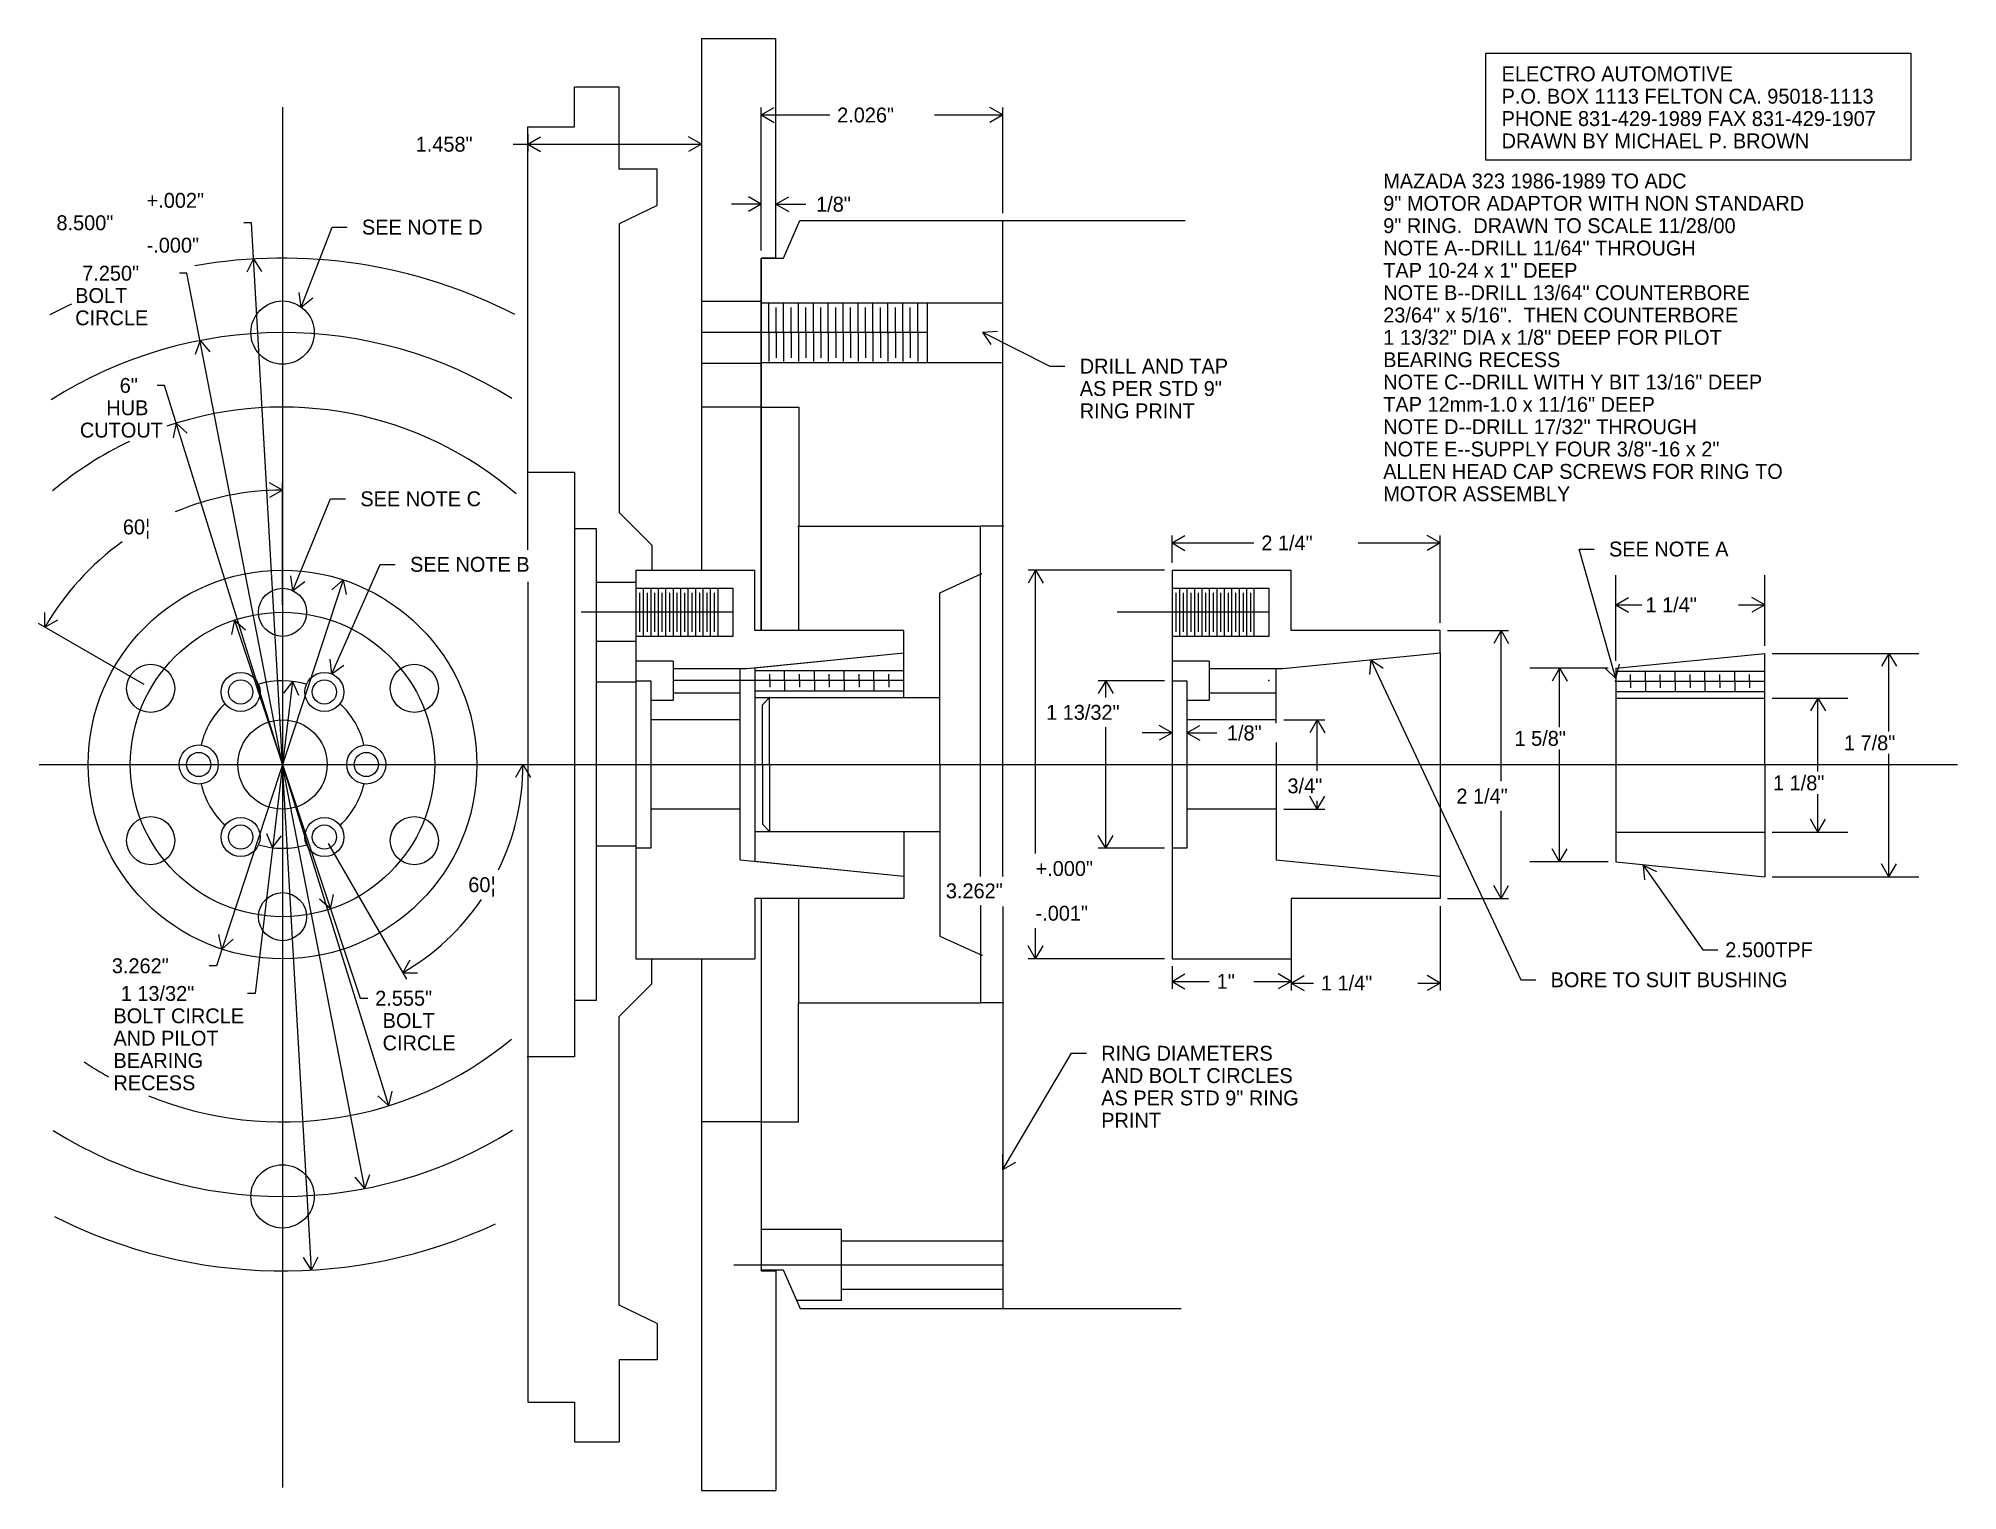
# Model space of a CAD drawing. Extents: x 2 to 18.1, y 6.1 to 18.3.
import ezdxf

# ---------------------------------------------------------------- set-up
doc = ezdxf.new("R2010")
doc.units = 0

msp = doc.modelspace()

# ---------------------------------------------------------------- linework, layer by layer
at = {"layer": 'ADC9', "color": 7, "linetype": 'CONTINUOUS'}
for p, q in [((10.09936, 12.176783), (10.09936, 16.741783)), ((10.09936, 16.741783), (11.629268, 16.741783)), ((9.912683, 11.238108), (9.912683, 14.176779)), ((10.103808, 14.176779), (9.912808, 14.176779)), ((9.570683, 13.616783), (9.91944, 13.775812)), ((9.570683, 12.176783), (9.570683, 13.616783)), ((8.142671, 12.738073), (8.082683, 12.676783)), ((8.142671, 12.738073), (9.570683, 12.738073)), ((8.142671, 12.175573), (8.142671, 12.738073)), ((8.082683, 12.176783), (8.082683, 12.676783)), ((8.082683, 12.176783), (8.082683, 11.676853)), ((8.142671, 12.175573), (8.142671, 11.613073)), ((9.570683, 12.176783), (9.570683, 10.736784)), ((10.09936, 11.238108), (10.09936, 12.176783)), ((8.082683, 11.676853), (8.142671, 11.613073)), ((8.142671, 11.613073), (9.570683, 11.613073)), ((9.912683, 10.994862), (9.912683, 10.176788)), ((10.09936, 10.983805), (10.09936, 7.611784)), ((9.570683, 10.736784), (9.922627, 10.577814)), ((10.103683, 10.176788), (9.912683, 10.176788)), ((10.09936, 7.611784), (11.597491, 7.611784))]:
    msp.add_line(p, q, dxfattribs=at)
at = {"layer": 'ADC9', "color": 7}
for p in [(10.103808, 14.176779), (9.91944, 13.775812), (8.142671, 12.738073), (8.082683, 12.176783), (8.082683, 12.176783), (8.082683, 12.176783), (8.142671, 12.175573), (9.570683, 12.176783), (9.570683, 12.176783), (9.570683, 12.176783), (9.912683, 12.176783), (9.912683, 12.176783), (10.09936, 12.176783), (10.09936, 12.176783), (10.09936, 12.176783), (8.142671, 11.613073), (9.922627, 10.577814), (10.103683, 10.176788)]:
    msp.add_point(p, dxfattribs=at)
at = {"layer": 'BUSHING', "color": 7, "linetype": 'CONTINUOUS'}
for p, q in [((15.243672, 13.047329), (15.243672, 13.767104)), ((16.493671, 13.172329), (16.493671, 13.767104)), ((15.243672, 13.517104), (15.351926, 13.579604)), ((16.493671, 13.517104), (16.385418, 13.579604)), ((15.243672, 13.517104), (15.351926, 13.454604)), ((15.243672, 13.517104), (15.461986, 13.517104)), ((16.275358, 13.517104), (16.493671, 13.517104)), ((16.493671, 13.517104), (16.385418, 13.454604)), ((8.019683, 12.989283), (9.269683, 13.114283)), ((9.269683, 12.739275), (9.269683, 13.114283)), ((15.243672, 12.984829), (16.493671, 13.109829)), ((16.493671, 12.172329), (16.493671, 13.109829)), ((16.556171, 13.109829), (17.786285, 13.109829)), ((17.536285, 13.109829), (17.473785, 13.001576)), ((17.536285, 13.109829), (17.598785, 13.001576)), ((17.536285, 12.45326), (17.536285, 13.109829)), ((8.019683, 12.989283), (8.019683, 12.176783)), ((8.019683, 12.965841), (9.269683, 12.965841)), ((8.143542, 12.880812), (8.143542, 12.935511)), ((8.268542, 12.880812), (8.268542, 12.967197)), ((8.393542, 12.880812), (8.393542, 12.935511)), ((8.518542, 12.880812), (8.518542, 12.967197)), ((8.643542, 12.880812), (8.643542, 12.935511)), ((8.768542, 12.880812), (8.768542, 12.967197)), ((8.893542, 12.880812), (8.893542, 12.935511)), ((9.018542, 12.880812), (9.018542, 12.967197)), ((9.143542, 12.880812), (9.143542, 12.935511)), ((15.181172, 12.984829), (14.522574, 12.984829)), ((14.772574, 12.984829), (14.710074, 12.876576)), ((14.772574, 12.984829), (14.835074, 12.876576)), ((14.772574, 12.490731), (14.772574, 12.984829)), ((15.243672, 12.984829), (15.243672, 12.172329)), ((15.243672, 12.961388), (16.493671, 12.961388)), ((15.367532, 12.876358), (15.367532, 12.931057)), ((15.492532, 12.876358), (15.492532, 12.962744)), ((15.617532, 12.876358), (15.617532, 12.931057)), ((15.742532, 12.876358), (15.742532, 12.962744)), ((15.867532, 12.876358), (15.867532, 12.931057)), ((15.992532, 12.876358), (15.992532, 12.962744)), ((16.117531, 12.876358), (16.117531, 12.931057)), ((16.242531, 12.876358), (16.242531, 12.962744)), ((16.367531, 12.876358), (16.367531, 12.931057)), ((9.269683, 12.880812), (7.332511, 12.880812)), ((8.019683, 12.793941), (9.269683, 12.793941)), ((8.019683, 12.739275), (9.269683, 12.739275)), ((8.143542, 12.880812), (8.143542, 12.826111)), ((8.268542, 12.880812), (8.268542, 12.794424)), ((8.393542, 12.880812), (8.393542, 12.826111)), ((8.518542, 12.880812), (8.518542, 12.794424)), ((8.643542, 12.880812), (8.643542, 12.826111)), ((8.768542, 12.880812), (8.768542, 12.794424)), ((8.893542, 12.880812), (8.893542, 12.826111)), ((9.018542, 12.880812), (9.018542, 12.794424)), ((9.143542, 12.880812), (9.143542, 12.826111)), ((15.242532, 12.876358), (16.493671, 12.876358)), ((15.243672, 12.789488), (16.493671, 12.789488)), ((15.243672, 12.734821), (16.493671, 12.734821)), ((15.367532, 12.876358), (15.367532, 12.821657)), ((15.492532, 12.876358), (15.492532, 12.78997)), ((15.617532, 12.876358), (15.617532, 12.821657)), ((15.742532, 12.876358), (15.742532, 12.78997)), ((15.867532, 12.876358), (15.867532, 12.821657)), ((15.992532, 12.876358), (15.992532, 12.78997)), ((16.117531, 12.876358), (16.117531, 12.821657)), ((16.242531, 12.876358), (16.242531, 12.78997)), ((16.367531, 12.876358), (16.367531, 12.821657)), ((16.556171, 12.734821), (17.191227, 12.734821)), ((16.941227, 12.734821), (16.878727, 12.626568)), ((16.941227, 12.734821), (17.003727, 12.626568)), ((16.941227, 12.117067), (16.941227, 12.734821)), ((14.772574, 11.359829), (14.772574, 12.302182)), ((17.536285, 11.234829), (17.536285, 12.264944)), ((8.019683, 12.176783), (8.019683, 11.364283)), ((15.243672, 12.172329), (15.243672, 11.359829)), ((16.493671, 12.172329), (16.493671, 11.234829)), ((16.941227, 11.609838), (16.941227, 11.928751)), ((8.022189, 11.614292), (9.269683, 11.614292)), ((9.269683, 11.614292), (9.269683, 11.239283)), ((15.246179, 11.609838), (16.493671, 11.609838)), ((16.556171, 11.609838), (17.191227, 11.609838)), ((16.941227, 11.609838), (16.878727, 11.718092)), ((16.941227, 11.609838), (17.003727, 11.718092)), ((14.772574, 11.359829), (14.710074, 11.468082)), ((14.772574, 11.359829), (14.835074, 11.468082)), ((8.019683, 11.364283), (9.269683, 11.239283)), ((15.181172, 11.359829), (14.522574, 11.359829)), ((15.243672, 11.359829), (16.493671, 11.234829)), ((15.47342, 11.331842), (15.586982, 11.279605)), ((15.47342, 11.331842), (15.484962, 11.207376)), ((15.47342, 11.331842), (15.975911, 10.622101)), ((17.536285, 11.234829), (17.473785, 11.343082)), ((17.536285, 11.234829), (17.598785, 11.343082)), ((16.556171, 11.234829), (17.786285, 11.234829)), ((15.975911, 10.622101), (16.100911, 10.622101))]:
    msp.add_line(p, q, dxfattribs=at)
at = {"layer": 'BUSHING', "color": 7}
for p in [(8.018542, 12.880812), (8.143542, 12.880812), (8.268542, 12.880812), (8.268542, 12.880812), (8.393542, 12.880812), (8.393542, 12.880812), (8.518542, 12.880812), (8.518542, 12.880812), (8.518542, 12.880812), (8.643542, 12.880812), (8.768542, 12.880812), (8.768542, 12.880812), (8.893542, 12.880812), (9.018542, 12.880812), (9.018542, 12.880812), (9.143542, 12.880812), (9.145003, 12.879892), (9.145003, 12.879892), (9.145011, 12.879892), (9.145011, 12.879892), (15.242532, 12.876358), (15.367532, 12.876358), (15.492532, 12.876358), (15.492532, 12.876358), (15.617532, 12.876358), (15.617532, 12.876358), (15.742532, 12.876358), (15.742532, 12.876358), (15.742532, 12.876358), (15.867532, 12.876358), (15.992532, 12.876358), (15.992532, 12.876358), (16.117531, 12.876358), (16.242531, 12.876358), (16.242531, 12.876358), (16.367531, 12.876358), (16.368992, 12.875439), (16.368992, 12.875439), (16.368999, 12.875439), (16.368999, 12.875439), (8.082683, 12.176783), (15.243672, 12.172329), (15.243672, 12.172329), (15.243672, 12.172329)]:
    msp.add_point(p, dxfattribs=at)
at = {"layer": 'CNTRLINE', "color": 7, "linetype": 'CONTINUOUS'}
for p, q in [((4.054795, 17.692757), (4.054795, 6.10759)), ((2.01298, 12.176783), (18.11298, 12.176783))]:
    msp.add_line(p, q, dxfattribs=at)
at = {"layer": 'DIMEN', "color": 7, "linetype": 'CONTINUOUS'}
for p, q in [((7.570981, 18.20837), (7.570981, 17.320541)), ((14.153197, 18.148354), (17.71965, 18.148354)), ((14.153197, 17.248367), (14.153197, 18.148354)), ((17.71965, 18.148354), (17.71965, 17.248367)), ((8.07298, 16.489781), (8.07298, 17.691429)), ((8.07298, 17.628429), (8.181233, 17.690929)), ((8.07298, 17.628429), (8.181233, 17.565929)), ((8.07298, 17.628429), (8.646801, 17.628429)), ((9.525539, 17.628429), (10.09936, 17.628429)), ((10.09936, 17.628429), (9.991107, 17.690929)), ((10.09936, 17.628429), (9.991107, 17.565929)), ((10.09936, 16.804783), (10.09936, 17.691429)), ((6.11298, 17.466285), (6.11298, 17.320541)), ((6.11298, 17.383541), (6.221234, 17.446041)), ((7.570981, 17.383541), (7.462728, 17.446041)), ((5.991296, 17.383541), (7.570981, 17.383541)), ((6.11298, 17.383541), (6.221234, 17.321041)), ((7.570981, 17.383541), (7.462728, 17.321041)), ((17.71965, 17.248367), (14.153197, 17.248367)), ((8.07298, 16.879608), (7.964727, 16.942108)), ((8.07298, 16.489781), (8.07298, 16.942608)), ((8.195979, 16.489785), (8.195979, 16.942608)), ((8.195979, 16.879608), (8.304232, 16.942108)), ((8.07298, 16.879608), (7.82298, 16.879608)), ((8.07298, 16.879608), (7.964727, 16.817108)), ((8.195979, 16.879608), (8.304232, 16.817108)), ((8.195979, 16.879608), (8.445979, 16.879608)), ((3.793462, 16.724293), (3.730462, 16.724293)), ((4.298626, 7.933776), (3.793462, 16.724293)), ((4.212637, 16.015392), (4.471159, 16.687408)), ((4.471159, 16.687408), (4.596159, 16.687408)), ((3.252911, 16.300653), (3.189911, 16.300653)), ((4.746713, 8.61843), (3.252911, 16.300653)), ((3.810961, 16.419781), (3.754775, 16.308121)), ((3.810961, 16.419781), (3.879569, 16.315292)), ((4.212637, 16.015392), (4.193173, 16.138867)), ((4.212637, 16.015392), (4.309838, 16.093987)), ((9.930066, 15.805797), (10.054872, 15.812768)), ((9.930066, 15.805797), (9.998506, 15.701198)), ((9.930066, 15.805797), (10.495538, 15.520122)), ((3.362876, 15.735135), (3.322188, 15.616943)), ((3.362876, 15.735135), (3.444889, 15.640802)), ((10.495538, 15.520122), (10.620538, 15.520122)), ((3.06468, 15.358548), (3.00168, 15.358548)), ((4.946185, 9.312272), (3.06468, 15.358548)), ((3.163404, 15.041293), (3.135892, 14.919359)), ((3.163404, 15.041293), (3.255247, 14.9565)), ((4.054794, 14.479645), (3.946541, 14.542145)), ((4.054795, 13.517283), (4.054795, 14.542645)), ((4.054794, 14.479645), (3.946541, 14.417145)), ((4.142315, 13.636339), (4.458123, 14.406855)), ((4.458123, 14.406855), (4.583123, 14.406855)), ((11.520009, 13.870783), (11.520009, 14.099334)), ((11.520009, 14.036334), (11.628262, 14.098834)), ((11.520009, 14.036334), (11.628262, 13.973834)), ((11.520009, 14.036334), (12.206988, 14.036334)), ((13.08303, 14.036334), (13.770009, 14.036334)), ((13.770009, 14.036334), (13.661756, 14.098834)), ((13.770009, 14.036334), (13.661756, 13.973834)), ((13.770009, 13.364785), (13.770009, 14.099334)), ((4.468235, 12.93745), (4.875262, 13.856838)), ((4.875262, 13.856838), (5.000262, 13.856838)), ((15.243672, 12.898646), (14.937291, 13.985144)), ((14.937291, 13.985144), (15.062291, 13.985144)), ((4.563058, 13.726567), (3.500836, 10.487666)), ((4.142315, 13.636339), (4.125539, 13.760208)), ((4.142315, 13.636339), (4.241201, 13.712802)), ((4.563058, 13.726567), (4.469936, 13.643181)), ((4.563058, 13.726567), (4.588711, 13.604227)), ((11.457009, 13.807783), (10.312013, 13.807783)), ((10.375013, 13.807783), (10.312513, 13.69953)), ((10.375013, 13.807783), (10.437513, 13.69953)), ((10.375013, 11.429518), (10.375013, 13.807783)), ((2.060457, 13.328218), (2.060457, 13.453218)), ((2.060457, 13.328218), (2.16871, 13.390718)), ((3.651741, 13.389034), (3.626587, 13.266591)), ((3.651741, 13.389034), (3.745203, 13.306029)), ((3.651741, 13.389034), (4.707017, 10.215117)), ((2.893888, 12.847033), (2.005897, 13.359718)), ((13.833009, 13.301785), (14.34491, 13.301785)), ((14.28191, 13.301785), (14.21941, 13.193531)), ((14.28191, 13.301785), (14.34441, 13.193531)), ((14.28191, 12.036905), (14.28191, 13.301785)), ((4.468235, 12.93745), (4.454908, 13.061738)), ((13.188413, 13.056124), (13.177751, 12.931579)), ((13.188413, 13.056124), (13.29094, 12.984618)), ((13.188413, 13.056124), (14.447143, 10.369877)), ((4.468235, 12.93745), (4.569208, 13.011136)), ((15.243672, 12.898646), (15.154138, 12.985873)), ((15.243672, 12.898646), (15.274446, 13.019799)), ((4.138643, 12.87475), (3.823915, 10.254928)), ((4.138643, 12.87475), (4.063677, 12.774724)), ((4.138643, 12.87475), (4.187785, 12.759815)), ((11.457009, 12.879784), (10.900749, 12.879784)), ((10.963749, 12.879784), (10.901249, 12.77153)), ((10.963749, 12.879784), (11.026249, 12.77153)), ((10.963749, 12.739742), (10.963749, 12.879784)), ((11.520009, 12.816784), (11.520009, 12.379322)), ((11.645009, 12.816784), (11.645009, 12.379322)), ((10.963749, 11.473783), (10.963749, 12.489569)), ((11.520009, 12.442322), (11.270009, 12.442322)), ((11.520009, 12.442322), (11.411756, 12.504822)), ((11.520009, 12.442322), (11.411756, 12.379822)), ((11.645009, 12.442322), (11.753262, 12.504822)), ((11.645009, 12.442322), (11.753262, 12.379822)), ((11.645009, 12.442322), (11.895009, 12.442322)), ((12.458009, 12.551785), (12.801797, 12.551785)), ((12.738797, 12.551785), (12.676297, 12.443531)), ((12.738797, 12.551785), (12.801297, 12.443531)), ((12.738797, 12.122638), (12.738797, 12.551785)), ((4.820795, 12.176783), (6.135316, 12.17679)), ((6.072316, 12.17679), (6.009816, 12.068537)), ((6.072316, 12.17679), (6.134816, 12.068537)), ((12.458009, 11.801785), (12.801797, 11.801785)), ((12.738797, 11.801785), (12.676297, 11.910038)), ((12.738797, 11.801785), (12.801297, 11.910038)), ((12.738797, 11.801785), (12.738797, 11.872493)), ((14.28191, 11.051785), (14.28191, 11.786732)), ((3.970943, 11.4788), (3.921801, 11.593735)), ((3.970943, 11.4788), (4.045909, 11.578826)), ((4.437796, 11.513407), (5.095063, 10.374998)), ((11.457009, 11.473783), (10.900749, 11.473783)), ((10.963749, 11.473783), (10.901249, 11.582037)), ((10.963749, 11.473783), (11.026249, 11.582037)), ((14.28191, 11.051785), (14.21941, 11.160038)), ((14.28191, 11.051785), (14.34441, 11.160038)), ((4.457849, 10.964531), (4.364387, 11.047536)), ((4.457849, 10.964531), (4.483003, 11.086974)), ((12.520009, 10.988785), (12.520009, 10.279733)), ((13.770009, 10.988783), (13.770009, 10.279733)), ((13.833009, 11.051785), (14.34491, 11.051785)), ((10.375013, 10.545784), (10.375013, 10.803452)), ((3.546531, 10.626998), (3.520878, 10.749338)), ((3.546531, 10.626998), (3.639654, 10.710384)), ((10.375013, 10.545784), (10.312513, 10.654037)), ((10.375013, 10.545784), (10.437513, 10.654037)), ((3.500836, 10.487666), (3.437836, 10.487666)), ((5.063562, 10.429558), (5.126062, 10.537811)), ((11.457009, 10.545784), (10.312013, 10.545784)), ((11.520009, 10.482784), (11.520009, 10.293619)), ((12.520009, 10.482784), (12.520009, 10.293619)), ((5.063562, 10.429558), (5.188562, 10.429558)), ((11.520009, 10.356619), (11.628262, 10.419119)), ((11.520009, 10.356619), (11.628262, 10.294119)), ((11.520009, 10.356619), (11.832364, 10.356619)), ((12.207654, 10.356619), (12.520009, 10.356619)), ((12.520009, 10.356619), (12.411756, 10.419119)), ((12.520009, 10.356619), (12.411756, 10.294119)), ((12.520009, 10.342733), (12.628262, 10.405233)), ((12.520009, 10.342733), (12.628262, 10.280233)), ((12.520009, 10.342733), (12.707073, 10.342733)), ((13.582945, 10.342733), (13.770009, 10.342733)), ((13.770009, 10.342733), (13.661756, 10.405233)), ((13.770009, 10.342733), (13.661756, 10.280233)), ((14.447143, 10.369877), (14.572143, 10.369877)), ((3.823915, 10.254928), (3.760915, 10.254928)), ((4.707017, 10.215117), (4.770017, 10.215117)), ((10.09936, 8.777168), (10.675874, 9.753135)), ((10.675874, 9.753135), (10.800874, 9.753135)), ((4.946185, 9.312272), (4.854342, 9.397065)), ((4.946185, 9.312272), (4.973697, 9.434207)), ((10.09936, 8.777168), (10.100606, 8.902162)), ((4.746713, 8.61843), (4.664699, 8.712763)), ((4.746713, 8.61843), (4.787401, 8.736623)), ((10.09936, 8.777168), (10.208231, 8.838587)), ((4.298626, 7.933776), (4.230019, 8.038266)), ((4.298626, 7.933776), (4.354813, 8.045437))]:
    msp.add_line(p, q, dxfattribs=at)
for radius, start, end in [(2.302866, 90, 113.025804), (2.302866, 125.742702, 149.99983), (2.017522, 334.028295, 360.000311), (2.017522, 300.000247, 325.801319)]:
    msp.add_arc((4.054794, 12.176779), radius, start, end, dxfattribs=at)
at = {"layer": 'HUB', "color": 7, "linetype": 'CONTINUOUS'}
for p, q in [((7.020011, 13.807783), (7.020011, 10.545784)), ((7.020011, 13.807783), (8.020009, 13.807783)), ((8.020009, 13.301785), (8.020009, 13.807783)), ((11.520009, 13.807783), (11.520009, 10.545784)), ((11.520009, 13.807783), (12.520009, 13.807783)), ((12.520009, 13.301785), (12.520009, 13.807783)), ((7.020011, 13.656282), (7.833011, 13.656282)), ((7.051011, 13.617741), (7.051011, 13.290825)), ((7.082511, 13.656282), (7.082511, 13.252283)), ((7.113761, 13.617741), (7.113761, 13.290825)), ((7.145011, 13.656282), (7.145011, 13.252283)), ((7.176511, 13.617741), (7.176511, 13.290825)), ((7.207511, 13.656282), (7.207511, 13.252283)), ((7.239261, 13.617741), (7.239261, 13.290825)), ((7.270011, 13.656282), (7.270011, 13.252283)), ((7.302011, 13.617741), (7.302011, 13.290825)), ((7.332511, 13.656282), (7.332511, 13.252283)), ((7.36476, 13.617741), (7.36476, 13.290825)), ((7.395011, 13.656282), (7.395011, 13.252283)), ((7.42751, 13.617741), (7.42751, 13.290825)), ((7.457511, 13.656282), (7.457511, 13.252283)), ((7.49026, 13.617741), (7.49026, 13.290825)), ((7.520011, 13.656282), (7.520011, 13.252283)), ((7.55301, 13.617741), (7.55301, 13.290825)), ((7.582511, 13.656282), (7.582511, 13.252283)), ((7.61576, 13.617741), (7.61576, 13.290825)), ((7.645011, 13.656282), (7.645011, 13.252283)), ((7.67851, 13.617741), (7.67851, 13.290825)), ((7.707511, 13.656282), (7.707511, 13.252283)), ((7.833011, 13.656282), (7.833011, 13.252283)), ((11.520009, 13.656282), (12.333009, 13.656282)), ((11.551009, 13.617741), (11.551009, 13.290825)), ((11.582509, 13.656282), (11.582509, 13.252283)), ((11.613759, 13.617741), (11.613759, 13.290825)), ((11.645009, 13.656282), (11.645009, 13.252283)), ((11.676509, 13.617741), (11.676509, 13.290825)), ((11.707509, 13.656282), (11.707509, 13.252283)), ((11.739259, 13.617741), (11.739259, 13.290825)), ((11.770009, 13.656282), (11.770009, 13.252283)), ((11.802009, 13.617741), (11.802009, 13.290825)), ((11.832509, 13.656282), (11.832509, 13.252283)), ((11.864758, 13.617741), (11.864758, 13.290825)), ((11.895009, 13.656282), (11.895009, 13.252283)), ((11.927508, 13.617741), (11.927508, 13.290825)), ((11.957509, 13.656282), (11.957509, 13.252283)), ((11.990258, 13.617741), (11.990258, 13.290825)), ((12.020009, 13.656282), (12.020009, 13.252283)), ((12.053008, 13.617741), (12.053008, 13.290825)), ((12.082509, 13.656282), (12.082509, 13.252283)), ((12.115758, 13.617741), (12.115758, 13.290825)), ((12.145009, 13.656282), (12.145009, 13.252283)), ((12.178508, 13.617741), (12.178508, 13.290825)), ((12.207509, 13.656282), (12.207509, 13.252283)), ((12.333009, 13.656282), (12.333009, 13.252283)), ((7.833011, 13.454283), (6.560332, 13.454283)), ((12.333009, 13.454283), (11.06033, 13.454283)), ((7.833011, 13.252283), (7.019597, 13.252283)), ((9.270009, 13.301785), (8.020009, 13.301785)), ((9.270009, 13.114283), (9.270009, 13.301785)), ((12.333009, 13.252283), (11.519595, 13.252283)), ((13.770009, 13.301785), (12.520009, 13.301785)), ((13.770009, 13.114283), (13.770009, 13.301785)), ((7.950742, 12.982357), (9.270009, 13.114283)), ((12.450742, 12.982357), (13.770009, 13.114283)), ((13.770009, 13.114283), (13.770009, 11.239283)), ((7.332511, 13.043785), (7.020011, 13.043785)), ((7.332511, 13.044807), (7.332511, 12.716806)), ((7.332511, 12.982357), (7.950742, 12.982357)), ((7.895009, 11.376783), (7.895009, 12.982357)), ((11.832509, 13.043785), (11.520009, 13.043785)), ((11.832509, 13.044807), (11.832509, 12.716806)), ((11.832509, 12.982357), (12.450742, 12.982357)), ((12.395009, 12.523014), (12.395009, 12.982357)), ((7.020011, 12.879784), (7.145011, 12.879784)), ((7.145011, 12.879784), (7.145011, 11.473783)), ((7.332511, 12.779257), (7.895009, 12.779257)), ((11.520009, 12.879784), (11.645009, 12.879784)), ((11.645009, 12.879784), (11.645009, 11.473783)), ((11.832509, 12.779257), (12.395009, 12.779257)), ((7.145011, 12.715784), (7.332511, 12.715784)), ((11.645009, 12.715784), (11.832509, 12.715784)), ((7.895009, 12.551785), (7.145011, 12.551785)), ((12.395009, 12.551785), (11.645009, 12.551785)), ((12.395009, 12.361629), (12.395009, 11.376783)), ((7.895009, 11.801785), (7.145011, 11.801785)), ((12.395009, 11.801785), (11.645009, 11.801785)), ((7.145011, 11.473783), (7.020011, 11.473783)), ((11.645009, 11.473783), (11.520009, 11.473783)), ((7.895009, 11.376783), (9.270009, 11.239283)), ((12.395009, 11.376783), (13.770009, 11.239283)), ((9.270009, 11.239283), (9.270009, 11.051783)), ((13.770009, 11.239283), (13.770009, 11.051783)), ((8.020009, 11.051785), (8.020009, 10.545784)), ((9.270009, 11.051785), (8.020009, 11.051785)), ((12.520009, 11.051785), (12.520009, 10.545784)), ((13.770009, 11.051785), (12.520009, 11.051785)), ((7.020011, 10.545784), (8.020009, 10.545784)), ((11.520009, 10.545784), (12.520009, 10.545784))]:
    msp.add_line(p, q, dxfattribs=at)
for centre, radius in [((4.054795, 12.176783), 1.631001), ((4.054795, 13.454283), 0.202), ((4.054795, 12.176783), 1.2775), ((2.948447, 12.815533), 0.201999), ((3.703294, 12.785599), 0.164), ((3.703294, 12.785599), 0.101551), ((4.406294, 12.785599), 0.163999), ((4.406294, 12.785599), 0.101551), ((5.161143, 12.815533), 0.201999), ((4.054795, 12.176783), 0.375), ((3.351795, 12.176783), 0.164), ((3.351795, 12.176783), 0.101551), ((4.757795, 12.176783), 0.164), ((4.757795, 12.176783), 0.101551), ((2.948447, 11.538033), 0.201999), ((3.703295, 11.567966), 0.163999), ((3.703295, 11.567966), 0.101551), ((4.406295, 11.567966), 0.163998), ((4.406295, 11.567966), 0.101551), ((5.161143, 11.538033), 0.201999), ((4.054795, 10.899282), 0.202)]:
    msp.add_circle(centre, radius, dxfattribs=at)
for centre, radius, start, end in [((4.054795, 12.176799), 0.702983, 72.962975, 106.268891), ((4.054802, 12.176778), 0.703008, 133.490743, 166.557953), ((4.054798, 12.176783), 0.702997, 13.424771, 46.532655), ((4.054811, 12.17679), 0.703017, 193.43599, 226.591008), ((4.054803, 12.176776), 0.70299, 313.420724, 346.603628), ((4.054793, 12.176774), 0.702993, 253.316378, 286.7792)]:
    msp.add_arc(centre, radius, start, end, dxfattribs=at)
at = {"layer": 'HUB', "color": 7}
for p in [(12.331365, 12.880806), (4.054795, 12.176783), (11.520009, 12.176783)]:
    msp.add_point(p, dxfattribs=at)
at = {"layer": 'PARTS', "color": 7, "linetype": 'CONTINUOUS'}
for p, q in [((6.880981, 17.861786), (6.505981, 17.861786)), ((6.505981, 17.529285), (6.505981, 17.861786)), ((6.880981, 17.173786), (6.880981, 17.861786)), ((6.11298, 17.529285), (6.505981, 17.529285)), ((6.11298, 13.977573), (6.11298, 17.529285)), ((7.19798, 17.173786), (6.880981, 17.173786)), ((7.19798, 16.867786), (7.19798, 17.173786)), ((7.19798, 16.867786), (6.88098, 16.714287)), ((6.880981, 16.714287), (6.880981, 14.291782)), ((6.11298, 14.631783), (6.505981, 14.631783)), ((6.505981, 14.631783), (6.505981, 9.721783)), ((7.154981, 14.017782), (6.88098, 14.291782)), ((6.505981, 14.157784), (6.687981, 14.157784)), ((6.687981, 14.157784), (6.687981, 10.195784)), ((7.154981, 14.017782), (7.154981, 13.808783)), ((6.11298, 13.709274), (6.11298, 6.824285)), ((7.019011, 13.705156), (6.687981, 13.705156)), ((7.019011, 13.808783), (7.019011, 10.544783)), ((7.019011, 13.808783), (7.154981, 13.808783)), ((7.019011, 13.210155), (6.687981, 13.210155)), ((7.019011, 12.868656), (6.687981, 12.868656)), ((7.019011, 11.490656), (6.687981, 11.490656)), ((7.019011, 10.544783), (7.154981, 10.544783)), ((7.154981, 10.335783), (7.154981, 10.544783)), ((7.154981, 10.335783), (6.880981, 10.061783)), ((6.687981, 10.195784), (6.502607, 10.195784)), ((6.880981, 7.639283), (6.880981, 10.061783)), ((6.505981, 9.721783), (6.108584, 9.721783)), ((7.198783, 7.485783), (6.880981, 7.639283)), ((7.19798, 7.485783), (7.19798, 7.179784)), ((7.19798, 7.179784), (6.880981, 7.179784)), ((6.880981, 7.179784), (6.880981, 6.491785)), ((6.11298, 6.824285), (6.505981, 6.824285)), ((6.505981, 6.824285), (6.505981, 6.491785)), ((6.505981, 6.491785), (6.880981, 6.491785))]:
    msp.add_line(p, q, dxfattribs=at)
at = {"layer": 'PLATE', "color": 7, "linetype": 'CONTINUOUS'}
for p, q in [((7.570981, 18.27137), (7.570981, 13.807783)), ((7.570981, 18.27137), (8.195979, 18.27137)), ((8.195979, 16.426785), (8.195979, 18.27137)), ((8.195979, 16.426785), (8.070979, 16.426785)), ((8.070979, 13.301785), (8.070979, 16.426785)), ((8.070979, 16.062284), (7.570981, 16.062284)), ((8.070979, 15.541285), (7.570981, 15.541285)), ((8.070979, 15.176785), (7.570981, 15.176785)), ((8.070979, 11.051785), (8.070979, 7.926784)), ((7.570981, 10.545784), (7.570981, 6.082201)), ((8.070979, 9.176785), (7.570981, 9.176785)), ((8.070979, 7.926784), (8.196858, 7.926784)), ((8.195979, 7.926784), (8.195979, 6.082202)), ((7.570981, 6.082201), (8.195979, 6.082201))]:
    msp.add_line(p, q, dxfattribs=at)
for centre in [(4.054795, 15.801783), (4.054795, 8.551783)]:
    msp.add_circle(centre, 0.2656, dxfattribs=at)
for centre, radius, start, end in [((4.054799, 12.176787), 4.249994, 62.710217, 99.969523), ((4.055744, 12.17488), 4.252126, 114.645686, 117.36248), ((4.054794, 12.176781), 3.625001, 57.923699, 122.409016), ((4.054794, 12.176779), 3.000004, 49.189621, 108.857998), ((4.054823, 12.176742), 3.000049, 115.346068, 130.025393), ((4.054795, 12.176781), 2.999997, 247.956015, 309.803037), ((4.053978, 12.17543), 2.99842, 236.305924, 240.882217), ((4.054794, 12.176779), 3.624996, 237.947985, 302.166017), ((4.054795, 12.176795), 4.250011, 243.222925, 294.878975)]:
    msp.add_arc(centre, radius, start, end, dxfattribs=at)
at = {"layer": 'PLATE', "color": 7}
for p in [(4.054795, 15.801783), (4.054795, 12.176783), (4.054795, 12.176783), (4.054795, 12.176783), (4.054795, 8.551783)]:
    msp.add_point(p, dxfattribs=at)
at = {"layer": 'RING', "color": 7, "linetype": 'CONTINUOUS'}
for p, q in [((8.26048, 16.426781), (8.397492, 16.741783)), ((8.397492, 16.741783), (10.09936, 16.741783)), ((8.07298, 16.426781), (8.26048, 16.426781)), ((8.07298, 16.426781), (8.07298, 13.301785)), ((8.072562, 16.051783), (10.09936, 16.051783)), ((8.135476, 15.80114), (8.135476, 16.051718)), ((8.197968, 15.80114), (8.197968, 16.01214)), ((8.260459, 15.80114), (8.260459, 16.051718)), ((8.322951, 15.80114), (8.322951, 16.01214)), ((8.385442, 15.80114), (8.385442, 16.051718)), ((8.447934, 15.80114), (8.447934, 16.01214)), ((8.510425, 15.80114), (8.510425, 16.051718)), ((8.572917, 15.80114), (8.572917, 16.01214)), ((8.635407, 15.80114), (8.635407, 16.051718)), ((8.6979, 15.80114), (8.6979, 16.01214)), ((8.76039, 15.80114), (8.76039, 16.051718)), ((8.822883, 15.80114), (8.822883, 16.01214)), ((8.885373, 15.80114), (8.885373, 16.051718)), ((8.947865, 15.80114), (8.947865, 16.01214)), ((9.010356, 15.80114), (9.010356, 16.051718)), ((9.072848, 15.80114), (9.072848, 16.01214)), ((9.135339, 15.80114), (9.135339, 16.051718)), ((9.197831, 15.80114), (9.197831, 16.01214)), ((9.260322, 15.80114), (9.260322, 16.051718)), ((9.322814, 15.80114), (9.322814, 16.01214)), ((9.385304, 15.80114), (9.385304, 16.051718)), ((9.466313, 16.051783), (9.466313, 15.551783)), ((9.466098, 15.801781), (7.578158, 15.801781)), ((8.135476, 15.80114), (8.135476, 15.559275)), ((8.197968, 15.800079), (8.197968, 15.589079)), ((8.260459, 15.80114), (8.260459, 15.559275)), ((8.322951, 15.800079), (8.322951, 15.589079)), ((8.385442, 15.80114), (8.385442, 15.559275)), ((8.447934, 15.800079), (8.447934, 15.589079)), ((8.510425, 15.80114), (8.510425, 15.559275)), ((8.572917, 15.800079), (8.572917, 15.589079)), ((8.635407, 15.80114), (8.635407, 15.559275)), ((8.6979, 15.800079), (8.6979, 15.589079)), ((8.76039, 15.80114), (8.76039, 15.559275)), ((8.822883, 15.800079), (8.822883, 15.589079)), ((8.885373, 15.80114), (8.885373, 15.559275)), ((8.947865, 15.800079), (8.947865, 15.589079)), ((9.010356, 15.80114), (9.010356, 15.559275)), ((9.072848, 15.800079), (9.072848, 15.589079)), ((9.135339, 15.80114), (9.135339, 15.559275)), ((9.197831, 15.800079), (9.197831, 15.589079)), ((9.260322, 15.80114), (9.260322, 15.559275)), ((9.322814, 15.800079), (9.322814, 15.589079)), ((9.385304, 15.80114), (9.385304, 15.559275)), ((8.072452, 15.551783), (10.09936, 15.551783)), ((8.075086, 15.176783), (8.387586, 15.176783)), ((8.387586, 15.176783), (8.387586, 14.176783)), ((8.380486, 14.176783), (9.912683, 14.176783)), ((8.387586, 13.301785), (8.387586, 14.176783)), ((8.07298, 11.051785), (8.07298, 7.926783)), ((8.387586, 10.176783), (8.387586, 11.051785)), ((8.381602, 10.176783), (9.912683, 10.176783)), ((8.384992, 9.176783), (8.384992, 10.176783)), ((8.072492, 9.176783), (8.384992, 9.176783)), ((8.744851, 8.27379), (8.07105, 8.27379)), ((8.744851, 7.67979), (8.744851, 8.27379)), ((8.74384, 8.179783), (10.09936, 8.179783)), ((7.841277, 7.976783), (10.09936, 7.976783)), ((8.07298, 7.934492), (8.255479, 7.934492)), ((8.255479, 7.934492), (8.398639, 7.611783)), ((8.74384, 7.773785), (10.09936, 7.773785)), ((8.369851, 7.67979), (8.744851, 7.67979)), ((8.398639, 7.611783), (10.09936, 7.611783))]:
    msp.add_line(p, q, dxfattribs=at)
at = {"layer": 'RING', "color": 7}
for p in [(8.072562, 16.051783), (8.07298, 15.801781), (8.07298, 15.801781), (8.07298, 15.801781), (8.135476, 15.80114), (8.135476, 15.80114), (8.197968, 15.80114), (8.197968, 15.800079), (8.260459, 15.80114), (8.260459, 15.80114), (8.260459, 15.80114), (8.322951, 15.80114), (8.322951, 15.80114), (8.322951, 15.800079), (8.385442, 15.80114), (8.385442, 15.80114), (8.385442, 15.80114), (8.447934, 15.80114), (8.447934, 15.80114), (8.447934, 15.800079), (8.510425, 15.80114), (8.510425, 15.80114), (8.510425, 15.80114), (8.572917, 15.80114), (8.572917, 15.80114), (8.572917, 15.800079), (8.635407, 15.80114), (8.635407, 15.80114), (8.635407, 15.80114), (8.6979, 15.80114), (8.6979, 15.80114), (8.6979, 15.800079), (8.76039, 15.80114), (8.76039, 15.80114), (8.76039, 15.80114), (8.822883, 15.80114), (8.822883, 15.80114), (8.822883, 15.800079), (8.885373, 15.80114), (8.885373, 15.80114), (8.885373, 15.80114), (8.947865, 15.80114), (8.947865, 15.80114), (8.947865, 15.800079), (9.010356, 15.80114), (9.010356, 15.80114), (9.010356, 15.80114), (9.072848, 15.80114), (9.072848, 15.80114), (9.072848, 15.800079), (9.135339, 15.80114), (9.135339, 15.80114), (9.135339, 15.80114), (9.197831, 15.80114), (9.197831, 15.80114), (9.197831, 15.800079), (9.260322, 15.80114), (9.260322, 15.80114), (9.260322, 15.80114), (9.322814, 15.80114), (9.322814, 15.80114), (9.322814, 15.800079), (9.385304, 15.80114), (9.385304, 15.80114), (9.385304, 15.80114), (9.466098, 15.801781), (8.072452, 15.551783), (8.075086, 15.176783), (8.072492, 9.176783), (8.07105, 8.273777), (8.07298, 7.976783), (8.07298, 7.976783), (8.07298, 7.976783), (8.07298, 7.976783), (8.07298, 7.934492), (8.07298, 7.934492)]:
    msp.add_point(p, dxfattribs=at)

# ---------------------------------------------------------------- texts
at = {"layer": 'BUSHING', "color": 7}
for s, p in [('1 1/4"', (15.493236, 13.454531)), ('1 5/8"', (14.394426, 12.333432)), ('1 7/8"', (17.158838, 12.296194)), ('1 1/8"', (16.563778, 11.960001)), ('2.500TPF', (16.163411, 10.559601))]:
    msp.add_text(s, height=0.125, dxfattribs=at).set_placement(p)
at = {"layer": 'DIMEN', "color": 7}
for s, p in [('ELECTRO AUTOMOTIVE', (14.285945, 17.910858)), ('P.O. BOX 1113 FELTON CA. 95018-1113', (14.285945, 17.723354)), ('2.026"', (8.709301, 17.565618)), ('PHONE 831-429-1989 FAX 831-429-1907', (14.285945, 17.535855)), ('1.458"', (5.172499, 17.320516)), ('DRAWN BY MICHAEL P. BROWN', (14.285945, 17.348354)), ('MAZADA 323 1986-1989 TO ADC', (13.292424, 17.011975)), ('+.002"', (2.914224, 16.849293)), ('1/8"', (8.533003, 16.816701)), ('9" MOTOR ADAPTOR WITH NON STANDARD', (13.292424, 16.824474)), ('8.500"', (2.157641, 16.661245)), ('SEE NOTE D', (4.721159, 16.624908)), ('9" RING.  DRAWN TO SCALE 11/28/00', (13.292424, 16.636975)), ('-.000"', (2.914224, 16.473195)), ('NOTE A--DRILL 11/64" THROUGH', (13.292424, 16.449471)), ('7.250"', (2.373448, 16.237823)), ('TAP 10-24 x 1" DEEP', (13.292424, 16.261973)), ('BOLT', (2.314911, 16.050653)), ('NOTE B--DRILL 13/64" COUNTERBORE', (13.292424, 16.074472)), ('CIRCLE', (2.314911, 15.863154)), ('23/64" x 5/16".  THEN COUNTERBORE', (13.292424, 15.886973)), ('1 13/32" DIA x 1/8" DEEP FOR PILOT', (13.292424, 15.699473)), ('BEARING RECESS', (13.292424, 15.511972)), ('DRILL AND TAP', (10.745537, 15.457622)), ('6"', (2.688294, 15.295827)), ('AS PER STD 9"', (10.745537, 15.270121)), ('NOTE C--DRILL WITH Y BIT 13/16" DEEP', (13.292424, 15.324473)), ('HUB', (2.576045, 15.108549)), ('RING PRINT', (10.745537, 15.082622)), ('TAP 12mm-1.0 x 11/16" DEEP', (13.292424, 15.136972)), ('CUTOUT', (2.354268, 14.92105)), ('NOTE D--DRILL 17/32" THROUGH', (13.292424, 14.949473)), ('NOTE E--SUPPLY FOUR 3/8"-16 x 2"', (13.292424, 14.761973)), ('ALLEN HEAD CAP SCREWS FOR RING TO', (13.292424, 14.574472)), ('MOTOR ASSEMBLY', (13.292424, 14.386973)), ('SEE NOTE C', (4.708123, 14.344355)), ('60¦', (2.71519, 14.108397)), ('2 1/4"', (12.269488, 13.973747)), ('SEE NOTE A', (15.187291, 13.922644)), ('SEE NOTE B', (5.125262, 13.794338)), ('1 13/32"', (10.463054, 12.552069)), ('1/8"', (11.980515, 12.379414)), ('3/4"', (12.488507, 11.934992)), ('2 1/4"', (13.906389, 11.849232)), ('+.000"', (10.374643, 11.241485)), ('60¦', (5.61385, 11.105301)), ('3.262"', (9.621816, 11.053749)), ('-.001"', (10.374643, 10.866013)), ('3.262"', (2.622509, 10.424931)), ('1 13/32"', (2.697026, 10.192341)), ('1"', (11.894864, 10.294046)), ('1 1/4"', (12.769574, 10.280161)), ('BORE TO SUIT BUSHING', (14.697143, 10.307377)), ('2.555"', (4.832517, 10.15231)), ('BOLT CIRCLE', (2.635915, 10.004928)), ('BOLT', (4.895017, 9.965116)), ('AND PILOT', (2.635915, 9.817429)), ('CIRCLE', (4.895017, 9.777616)), ('BEARING', (2.635915, 9.629929)), ('RING DIAMETERS', (10.925873, 9.690635)), ('RECESS', (2.635915, 9.442429)), ('AND BOLT CIRCLES', (10.925873, 9.503135)), ('AS PER STD 9" RING', (10.925873, 9.315635)), ('PRINT', (10.925873, 9.128135))]:
    msp.add_text(s, height=0.125, dxfattribs=at).set_placement(p)

doc.saveas('drawing.dxf')
